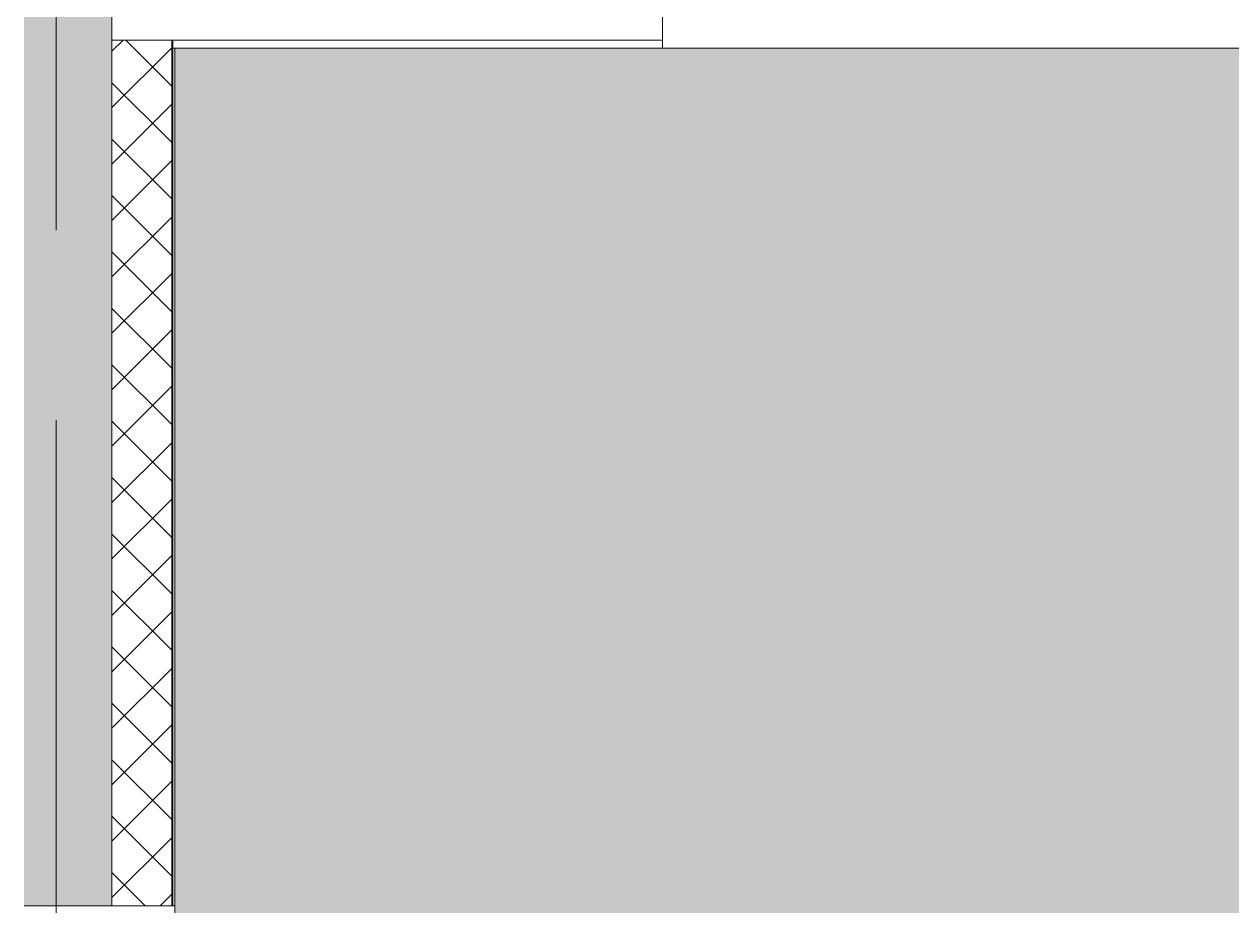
# Model space of a CAD drawing. Header units: millimetres. Extents: x 957 to 228198, y -8553 to 29000.
# Drawn here: x 65232 to 68259, y 1150 to 3360 of the extents above; entities that cross this region are included whole.
import ezdxf

# ---------------------------------------------------------------- set-up
doc = ezdxf.new("R2010")
doc.units = ezdxf.units.MM
doc.linetypes.add('Осевая', pattern=[3175, 635, -476.25, 1587.5, -476.25])
for name, color, linetype, lineweight in [('A-DETL', 7, 'Continuous', 9), ('A-WALL', 7, 'Continuous', 9), ('I-WALL', 7, 'Continuous', 9), ('Оси-2', 7, 'Осевая', 9)]:
    doc.layers.add(name, color=color, linetype=linetype, lineweight=lineweight)
for name, color, linetype, lineweight, true_color in [('A-DETL-GENF-2', 7, 'Continuous', 9, 0xd4d4d4), ('A-WALL-1', 9, 'Continuous', 9, 0x808080), ('A-WALL-FNSH-1', 9, 'Continuous', 9, 0x808080)]:
    doc.layers.add(name, color=color, linetype=linetype, lineweight=lineweight, true_color=true_color)

msp = doc.modelspace()

# ---------------------------------------------------------------- hatches: boundary and pattern name
at = {"layer": 'A-DETL-GENF-2'}
h = msp.add_hatch(color=256, dxfattribs=at)
h.paths.add_polyline_path([(74551, -258), (74551, 3300), (65610.4, 3300), (65610.4, -258), (68738.3, -258)])
h.paths.add_polyline_path([(31762.4, 15358), (31762.4, 15358), (31762.4, 17006.7)])
h.paths.add_polyline_path([(56312.4, 11900), (56312.4, 27358), (31662.4, 27358), (31662.4, 23858), (28262.4, 23858), (28262.4, 23799.7), (28495.1, 23799.7), (28495.1, 15358), (32132.4, 15358), (32132.4, 11900), (55912.4, 11900)])
h.paths.add_polyline_path([(68292.4, 15650), (74243.1, 15650), (74243.1, 18590), (63792.4, 18590), (63792.4, 15650), (68282.4, 15650)])
at = {"layer": 'A-WALL'}
h = msp.add_hatch(dxfattribs=at)
h.set_pattern_fill('FP_20', color=256, style=0, pattern_type=2)
h.set_pattern_definition([(45, (-10247.55, 0), (-70.71068, 70.71068), []), (135, (-10247.55, 0), (-70.71068, -70.71068), [])])
h.paths.add_polyline_path([(65602.4, -250), (65602.4, 350), (65452.4, 350), (65452.4, -250)])
h.paths.add_polyline_path([(65602.4, 1150), (65602.4, 3320), (65452.4, 3320), (65452.4, 1150)])
at = {"layer": 'I-WALL'}
h = msp.add_hatch(dxfattribs=at)
h.set_pattern_fill('FP_17', color=256, style=0, pattern_type=2)
h.set_pattern_definition([(45, (-10247.55, 0), (-57.02463, 57.02463), []), (45, (-10190.526, 0), (-57.02463, 57.02463), [100.806, -20.161, 3.353, -16.808])])
h.paths.add_polyline_path([(65232.4, 120), (65452.4, 120), (65452.4, 350), (65232.4, 350)])
h.paths.add_polyline_path([(65232.4, 1150), (65452.4, 1150), (65452.4, 3550), (65232.4, 3550), (65232.4, 1455.4)])
h.paths.add_polyline_path([(65414.8, 4050), (65452.4, 4050), (65452.4, 7900), (65232.4, 7900), (65232.4, 4050)])

# ---------------------------------------------------------------- linework, layer by layer
at = {"layer": 'A-DETL'}
for p, q in [((74551, 3300), (65610.4, 3300)), ((65610.4, 3300), (65610.4, -258))]:
    msp.add_line(p, q, dxfattribs=at)
at = {"layer": 'A-WALL'}
for p, q in [((65452.4, 3320), (66832.4, 3320)), ((65452.4, 1150), (65452.4, 3320)), ((65602.4, 1150), (65602.4, 3320)), ((65605.4, 1150), (65605.4, 3320)), ((65610.4, 3300), (65605.4, 3300))]:
    msp.add_line(p, q, dxfattribs=at)
at = {"layer": 'A-WALL-1'}
for p, q in [((66832.4, 3750), (66832.4, 3320)), ((65452.4, 3320), (65452.4, 3550)), ((65232.4, 1150), (65602.4, 1150))]:
    msp.add_line(p, q, dxfattribs=at)
at = {"layer": 'A-WALL-FNSH-1'}
for p, q in [((66832.4, 3300), (66832.4, 3320)), ((65602.4, 1150), (65610.4, 1150))]:
    msp.add_line(p, q, dxfattribs=at)
at = {"layer": 'Оси-2'}
msp.add_line((65312.4, -331.5), (65312.4, 25030), dxfattribs=at)

doc.saveas('drawing.dxf')
